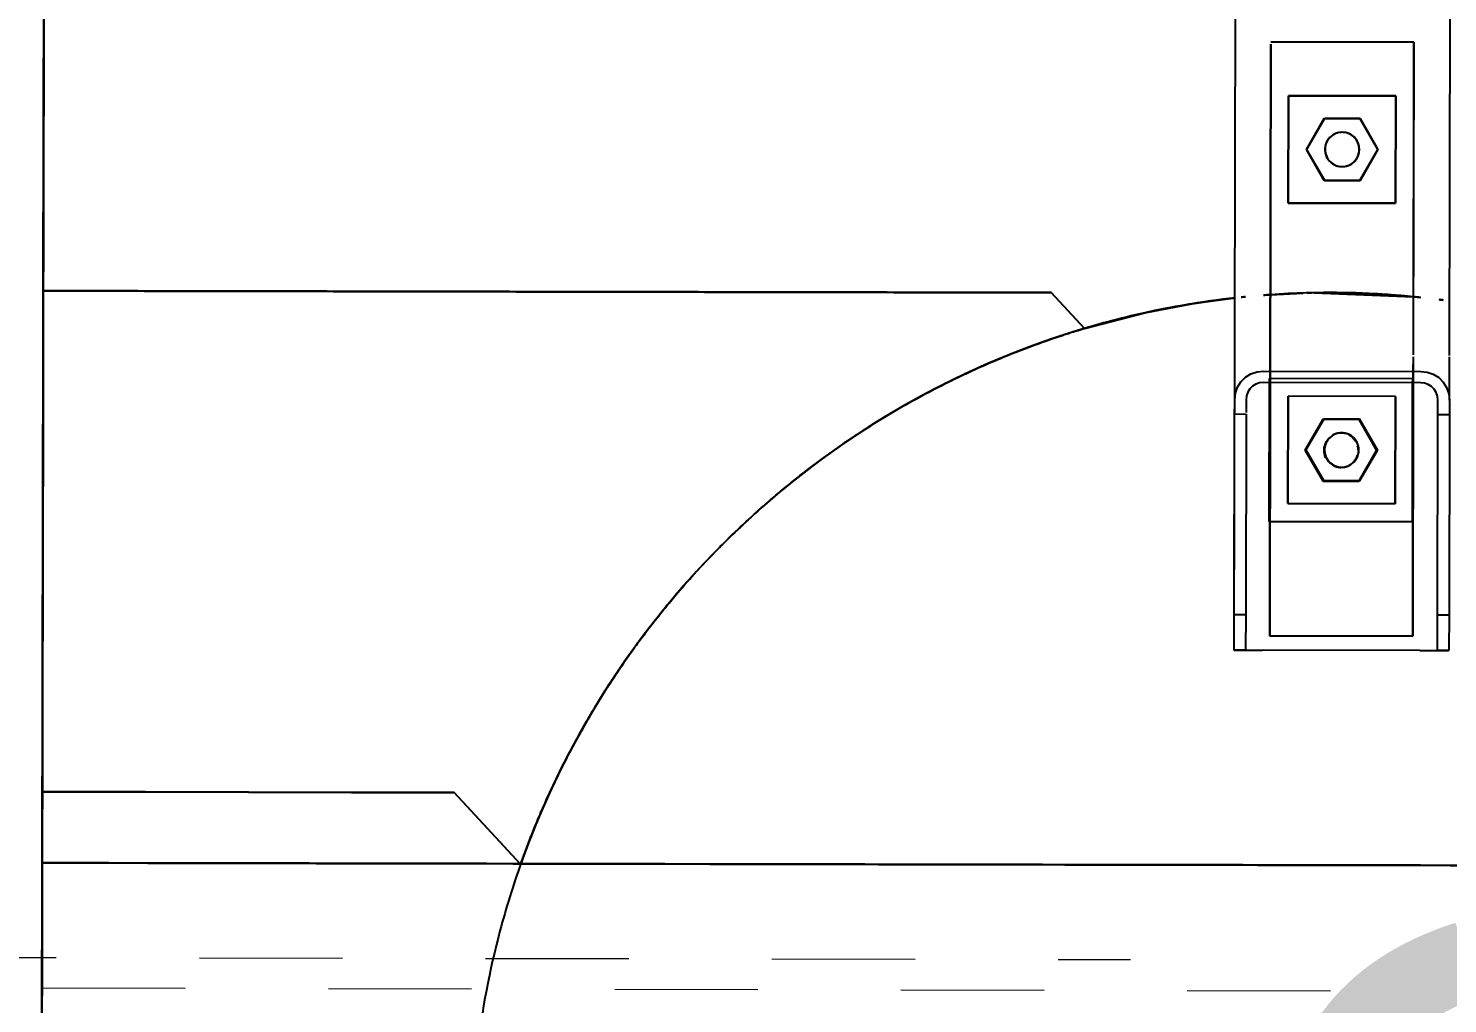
# Model space of a CAD drawing. Header units: metres. Extents: x -354 to -91, y 3 to 562.
# Drawn here: x -228.242 to -227.251, y 508.567 to 509.249 of the extents above; entities that cross this region are included whole.
import ezdxf

# ---------------------------------------------------------------- set-up
doc = ezdxf.new("R2010")
doc.units = ezdxf.units.M
doc.linetypes.add('JacobsGridLine', pattern=[0.0145, 0.01, -0.001, 0.0025, -0.001])
for name, color, linetype, lineweight in [('A-ANNO-NOTE', 7, 'Continuous', 9), ('A-GENM', 7, 'Continuous', 25), ('S-GRID', 7, 'Continuous', 9)]:
    doc.layers.add(name, color=color, linetype=linetype, lineweight=lineweight)
doc.styles.add('Arial Narrow_2', font='ARIALN.TTF', dxfattribs={"height": 0.0025})

# ---------------------------------------------------------------- blocks, each defined once
blk = doc.blocks.new('CappingBeam_RS39A_CB04 - CappingBeam_RS39A_CB04-57951987-DRG-2873034 - CONSTRUCTION SEQUENCE STAGE A8')
at = {"layer": 'A-GENM', "color": 253, "true_color": 0xa3a3a3}
for p, q in [((109.29651, -4.7613), (109.10582, -4.81162)), ((109.10582, -4.81162), (108.91512, -4.86194)), ((108.91512, -4.86194), (108.72443, -4.91225)), ((108.72443, -4.91225), (108.71368, -4.91509))]:
    blk.add_line(p, q, dxfattribs=at)
at = {"layer": 'A-GENM', "color": 9, "true_color": 0xbebebe}
blk.add_line((108.53373, -4.96257), (108.71368, -4.91509), dxfattribs=at)
at = {"layer": 'A-GENM', "color": 9, "true_color": 0xbebebe, "flags": 128}
blk.add_lwpolyline([(108.71368, -4.91509), (108.72443, -4.91225), (108.91512, -4.86194), (109.10582, -4.81162), (109.29651, -4.7613), (109.48721, -4.71099)], dxfattribs=at)
at = {"layer": 'A-GENM', "color": 253, "true_color": 0xa3a3a3, "flags": 128}
blk.add_lwpolyline([(108.71368, -4.91509), (108.53373, -4.96257), (108.34303, -5.01289), (108.15234, -5.06321), (107.96164, -5.11352), (107.77095, -5.16384)], dxfattribs=at)
blk = doc.blocks.new('Foundations-Piles - Px-1200-66435318-DRG-2873034 - CONSTRUCTION SEQUENCE STAGE A8')
at = {"layer": 'A-GENM', "color": 9, "true_color": 0xbebebe}
for start, end in [(90, 98.18182), (90, 98.18182), (85.27565, 90), (85.27565, 90), (82.22706, 85.26062), (57.27273, 85.26062), (81.81818, 82.22706), (74.08349, 81.62467), (73.63636, 74.04877), (65.93331, 73.41221), (65.45455, 65.93331), (57.77723, 65.20059), (57.27273, 57.77723), (49.09091, 57.27273), (49.61584, 56.98985), (48.78005, 49.61584), (24.54545, 49.09091), (41.44968, 48.78005), (40.90909, 41.44968), (40.57124, 40.90909), (33.27909, 40.57124), (32.36358, 33.27909), (27.34456, 32.36358), (24.54545, 27.34456), (24.14192, 24.54545), (21.20454, 24.54545), (21.20454, 24.14192), (20.54603, 20.82007), (20.54603, 20.82007), (18.87766, 19.3322), (18.87766, 19.3322), (9.30117, 18.87766), (16.36364, 18.86531), (9.30117, 16.15527), (8.82202, 9.30117), (8.82202, 9.30117), (7.3021, 7.57941), (7.3021, 7.57941)]:
    blk.add_arc((0, 0), 0.6, start, end, dxfattribs=at)
blk = doc.blocks.new('StitchPour_RS39A_05 - StitchPour_RS39A_05-60503718-DRG-2873034 - CONSTRUCTION SEQUENCE STAGE A8')
at = {"layer": 'A-GENM', "color": 253, "true_color": 0xa3a3a3, "flags": 128}
for points in [[(108.71368, -4.91509), (108.7862, -4.89596), (108.85872, -4.87682), (108.93124, -4.85769), (109.00375, -4.83855), (109.07627, -4.81942), (109.14879, -4.80028), (109.22131, -4.78115), (109.29383, -4.76201)], [(109.29383, -4.76201), (109.22131, -4.78115), (109.14879, -4.80028), (109.07627, -4.81942), (109.00375, -4.83855), (108.93124, -4.85769), (108.85872, -4.87682), (108.7862, -4.89596), (108.71368, -4.91509)]]:
    blk.add_lwpolyline(points, dxfattribs=at)
at = {"layer": 'A-GENM', "color": 253, "true_color": 0xa3a3a3}
blk.add_open_spline([(110.97262, -13.4762), (110.89585, -13.18525), (110.65003, -12.25361), (110.31968, -11.00161), (109.98157, -9.72025), (109.728, -8.75925), (109.47443, -7.79824), (109.22086, -6.83723), (108.96728, -5.87618), (108.79821, -5.23545), (108.71368, -4.91509)], degree=3, knots=[0.7216163, 0.7216163, 0.7216163, 0.7216163, 0.75, 0.8125, 0.84375, 0.875, 0.90625, 0.9375, 0.96875, 1, 1, 1, 1], dxfattribs=at)
blk.add_open_spline([(108.71368, -4.91509), (108.71661, -4.92617), (108.71953, -4.93725), (108.72245, -4.94832)], degree=3, dxfattribs=at)
at = {"layer": 'A-GENM', "color": 9, "true_color": 0xbebebe}
blk.add_open_spline([(108.72245, -4.94832), (108.77588, -5.15082), (108.88567, -5.5669), (108.99545, -5.98296), (109.0518, -6.19653)], degree=3, knots=[0.00108064, 0.00108064, 0.00108064, 0.00108064, 0.02083333, 0.04166667, 0.04166667, 0.04166667, 0.04166667], dxfattribs=at)
blk = doc.blocks.new('Barrier-Bracket-Assembly-Type02 - bracket-67298845-DRG-2873034 - CONSTRUCTION SEQUENCE STAGE A8')
at = {"layer": 'A-GENM', "color": 253, "true_color": 0xa3a3a3}
for p, q in [((-1100.55072, 509.56434), (-1100.55094, 509.56428)), ((-1100.54272, 509.56432), (-1100.54294, 509.56426)), ((-1100.47046, 509.5642), (-1100.5307, 509.56431)), ((-1100.47049, 509.5642), (-1100.5307, 509.56431)), ((-1100.5307, 509.56424), (-1100.43115, 509.56406)), ((-1100.5307, 509.56424), (-1100.43119, 509.56406)), ((-1100.4207, 509.56411), (-1100.46847, 509.5642)), ((-1100.4207, 509.56411), (-1100.46847, 509.56419)), ((-1100.4299, 509.56406), (-1100.42096, 509.56404)), ((-1100.4298, 509.56406), (-1100.42095, 509.56404)), ((-1100.40894, 509.56402), (-1100.40872, 509.56408)), ((-1100.40094, 509.56401), (-1100.40072, 509.56407)), ((-1100.40083, 509.4994), (-1100.40072, 509.5633)), ((-1100.55095, 509.56196), (-1100.55106, 509.49966)), ((-1100.55106, 509.49966), (-1100.55147, 509.26425)), ((-1100.40125, 509.26399), (-1100.40083, 509.4994)), ((-1100.55147, 509.26425), (-1100.55227, 508.81428)), ((-1100.40168, 509.02011), (-1100.40125, 509.26399)), ((-1100.40174, 508.98909), (-1100.40169, 509.01932)), ((-1100.54037, 509.00734), (-1100.53613, 509.00881)), ((-1100.53613, 509.00881), (-1100.53168, 509.00931)), ((-1100.53168, 509.00931), (-1100.42168, 509.00911)), ((-1100.55122, 508.99379), (-1100.54973, 508.99801)), ((-1100.54416, 509.00497), (-1100.54037, 509.00734)), ((-1100.42171, 509.00111), (-1100.5317, 509.00131)), ((-1100.55176, 508.98025), (-1100.55174, 508.98934)), ((-1100.55174, 508.98934), (-1100.55122, 508.99379)), ((-1100.54374, 508.98932), (-1100.54376, 508.98039)), ((-1100.40977, 508.97908), (-1100.40974, 508.98909)), ((-1100.40174, 508.98907), (-1100.40177, 508.97907)), ((-1100.55202, 508.83934), (-1100.55177, 508.97934)), ((-1100.55177, 508.97934), (-1100.54377, 508.97932)), ((-1100.54377, 508.97932), (-1100.54402, 508.83932)), ((-1100.41002, 508.83908), (-1100.40977, 508.97908)), ((-1100.40977, 508.97908), (-1100.40177, 508.97907)), ((-1100.40177, 508.97907), (-1100.40202, 508.83907)), ((-1100.55209, 508.81433), (-1100.55202, 508.83934)), ((-1100.55202, 508.83934), (-1100.54402, 508.83932)), ((-1100.54402, 508.83932), (-1100.54409, 508.81431)), ((-1100.41009, 508.81408), (-1100.41002, 508.83908)), ((-1100.41002, 508.83908), (-1100.40202, 508.83907)), ((-1100.40202, 508.83907), (-1100.40209, 508.81406)), ((-1100.55227, 508.81428), (-1100.55209, 508.81433)), ((-1100.54409, 508.81431), (-1100.55209, 508.81433)), ((-1100.54427, 508.81426), (-1100.54409, 508.81431)), ((-1100.4223, 508.81404), (-1100.53229, 508.81424)), ((-1100.42229, 508.81404), (-1100.53229, 508.81424)), ((-1100.41009, 508.81408), (-1100.41028, 508.81403)), ((-1100.40209, 508.81406), (-1100.41009, 508.81408)), ((-1100.40209, 508.81406), (-1100.40228, 508.81401))]:
    blk.add_line(p, q, dxfattribs=at)
at = {"layer": 'A-GENM', "color": 253, "true_color": 0xa3a3a3, "flags": 128}
for points in [[(-1100.42168, 509.00911), (-1100.41723, 509.0086), (-1100.41301, 509.00712), (-1100.40923, 509.00473), (-1100.40607, 509.00155), (-1100.4037, 508.99776), (-1100.40223, 508.99352), (-1100.40174, 508.98907)], [(-1100.54973, 508.99801), (-1100.54734, 509.0018), (-1100.54416, 509.00497)], [(-1100.5317, 509.00131), (-1100.53438, 509.00101), (-1100.53691, 509.00013), (-1100.53919, 508.9987), (-1100.5411, 508.9968), (-1100.54254, 508.99453), (-1100.54343, 508.99199), (-1100.54374, 508.98932)], [(-1100.41234, 508.99657), (-1100.41423, 508.99848), (-1100.4165, 508.99991), (-1100.41904, 509.0008), (-1100.42171, 509.00111)], [(-1100.40974, 508.98909), (-1100.41003, 508.99176), (-1100.41091, 508.9943), (-1100.41234, 508.99657)]]:
    blk.add_lwpolyline(points, dxfattribs=at)
at = {"layer": 'A-GENM', "color": 253, "true_color": 0xa3a3a3}
for centre, major_axis, start_param, end_param in [((-1100.53094, 509.56424), (-0.02, 0.00004), 0, 0.522529), ((-1100.53072, 509.5643), (-0.02, 0.00004), 6.020316, 6.282116), ((-1100.53072, 509.5643), (-0.02, 0.00004), 5.758517, 6.020316), ((-1100.53094, 509.56424), (-0.02, 0.00004), 0.542839, 0.784328), ((-1100.53072, 509.5643), (-0.02, 0.00004), 5.496717, 5.758517), ((-1100.53072, 509.5643), (-0.02, 0.00004), 5.234918, 5.496717), ((-1100.53094, 509.56424), (-0.012, 0.00002), 0, 1.046128), ((-1100.53072, 509.5643), (-0.012, 0.00002), 6.020316, 6.282116), ((-1100.53072, 509.5643), (-0.012, 0.00002), 5.758517, 6.020316), ((-1100.53072, 509.5643), (-0.012, 0.00002), 5.496717, 5.758517), ((-1100.53072, 509.5643), (-0.02, 0.00004), 4.973119, 5.234918), ((-1100.53094, 509.56424), (-0.02, 0.00004), 1.128888, 1.263725), ((-1100.53072, 509.5643), (-0.012, 0.00002), 5.234918, 5.496717), ((-1100.53072, 509.5643), (-0.02, 0.00004), 4.711319, 4.973119), ((-1100.53094, 509.56424), (-0.02, 0.00004), 1.41308, 1.569727), ((-1100.53094, 509.56424), (-0.012, 0.00002), 1.307927, 1.569727), ((-1100.53072, 509.5643), (-0.012, 0.00002), 4.711319, 4.973119), ((-1100.42072, 509.56411), (-0.02, 0.00004), 4.554863, 4.711319), ((-1100.42072, 509.56411), (-0.012, 0.00002), 4.45111, 4.710597), ((-1100.42094, 509.56405), (-0.02, 0.00004), 1.583279, 1.715902), ((-1100.42094, 509.56405), (-0.012, 0.00002), 1.591591, 1.813902), ((-1100.42072, 509.56411), (-0.02, 0.00004), 4.187721, 4.44952), ((-1100.42094, 509.56405), (-0.012, 0.00002), 2.093325, 2.616924), ((-1100.42094, 509.56405), (-0.02, 0.00004), 1.876726, 2.011664), ((-1100.42072, 509.56411), (-0.012, 0.00002), 3.925921, 4.18772), ((-1100.42072, 509.56411), (-0.012, 0.00002), 3.664122, 3.925921), ((-1100.42072, 509.56411), (-0.02, 0.00004), 4.02211, 4.187721), ((-1100.42094, 509.56405), (-0.012, 0.00002), 2.616924, 2.878724), ((-1100.42072, 509.56411), (-0.012, 0.00002), 3.402322, 3.664122), ((-1100.42094, 509.56405), (-0.012, 0.00002), 2.878724, 3.140523), ((-1100.42094, 509.56405), (-0.02, 0.00004), 2.194768, 2.355125), ((-1100.42072, 509.56411), (-0.012, 0.00002), 3.141593, 3.402322), ((-1100.42072, 509.56411), (-0.02, 0.00004), 3.664122, 3.925921), ((-1100.42094, 509.56405), (-0.02, 0.00004), 2.376106, 2.878724), ((-1100.42072, 509.56411), (-0.02, 0.00004), 3.402322, 3.664122), ((-1100.42094, 509.56405), (-0.02, 0.00004), 2.878724, 3.140523), ((-1100.42072, 509.56411), (-0.02, 0.00004), 3.141593, 3.402322), ((-1100.53227, 508.81424), (-0.02, 0.00004), 0, 0.26073), ((-1100.53227, 508.81424), (-0.02, 0.00004), 0.26073, 0.522529), ((-1100.53227, 508.81424), (-0.02, 0.00004), 0.522529, 0.784328), ((-1100.53227, 508.81424), (-0.02, 0.00004), 0.784328, 0.946443), ((-1100.53227, 508.81424), (-0.012, 0.00002), 0, 1.569727), ((-1100.53227, 508.81424), (-0.02, 0.00004), 1.128888, 1.263725), ((-1100.53227, 508.81424), (-0.02, 0.00004), 1.41308, 1.569727), ((-1100.42228, 508.81405), (-0.02, 0.00004), 1.57016, 1.727239), ((-1100.42228, 508.81405), (-0.012, 0.00002), 1.569727, 3.140523), ((-1100.42228, 508.81405), (-0.02, 0.00004), 1.876726, 2.011664), ((-1100.42228, 508.81405), (-0.02, 0.00004), 2.194768, 2.616924), ((-1100.42228, 508.81405), (-0.02, 0.00004), 2.616924, 2.878724), ((-1100.42228, 508.81405), (-0.02, 0.00004), 2.878724, 3.140523)]:
    blk.add_ellipse(centre, major_axis=major_axis, ratio=0.000287, start_param=start_param, end_param=end_param, dxfattribs=at)
blk = doc.blocks.new('Barrier-Bracket-Bolt-Installation - Bolt-50992541-DRG-2873034 - CONSTRUCTION SEQUENCE STAGE A8')
at = {"layer": 'A-GENM', "color": 9, "true_color": 0xbebebe}
for p, q in [((-1100.52741, 509.00161), (-1100.52758, 508.90411)), ((-1100.52757, 508.90411), (-1100.5274, 509.00161)), ((-1100.5274, 509.00411), (-1100.52741, 509.00161)), ((-1100.5274, 509.00161), (-1100.52739, 509.00411)), ((-1100.52739, 509.00411), (-1100.5274, 509.00411)), ((-1100.42739, 509.00393), (-1100.52696, 509.00411)), ((-1100.4274, 509.00393), (-1100.52696, 509.00411)), ((-1100.42758, 508.9046), (-1100.42741, 509.00112)), ((-1100.4274, 509.00112), (-1100.42757, 508.9046)), ((-1100.42741, 509.00112), (-1100.4274, 509.00393)), ((-1100.4274, 509.00393), (-1100.42739, 509.00393)), ((-1100.42739, 509.00393), (-1100.4274, 509.00112)), ((-1100.52758, 508.90411), (-1100.52757, 508.90411)), ((-1100.52714, 508.90411), (-1100.42757, 508.90393)), ((-1100.42758, 508.90393), (-1100.52714, 508.90411)), ((-1100.42757, 508.90393), (-1100.42758, 508.90393))]:
    blk.add_line(p, q, dxfattribs=at)
at = {"layer": 'A-GENM', "color": 253, "true_color": 0xa3a3a3}
for p, q in [((-1100.51446, 508.99171), (-1100.5146, 508.91671)), ((-1100.51459, 508.91671), (-1100.51445, 508.99171)), ((-1100.51445, 508.99171), (-1100.51446, 508.99171)), ((-1100.43945, 508.99158), (-1100.51445, 508.99171)), ((-1100.43946, 508.99158), (-1100.51445, 508.99171)), ((-1100.4396, 508.91658), (-1100.43946, 508.99158)), ((-1100.43945, 508.99158), (-1100.43959, 508.91658)), ((-1100.43946, 508.99158), (-1100.43945, 508.99158)), ((-1100.5146, 508.91671), (-1100.51459, 508.91671)), ((-1100.51459, 508.91671), (-1100.43959, 508.91658)), ((-1100.4396, 508.91658), (-1100.51459, 508.91671)), ((-1100.43959, 508.91658), (-1100.4396, 508.91658))]:
    blk.add_line(p, q, dxfattribs=at)
blk = doc.blocks.new('Barrier-Bracket-Plate - BarrierPlate-50992554-DRG-2873034 - CONSTRUCTION SEQUENCE STAGE A8')
at = {"layer": 'A-GENM', "color": 253, "true_color": 0xa3a3a3}
for p, q in [((-1100.52698, 509.00164), (-1100.52656, 509.23773)), ((-1100.52654, 509.23773), (-1100.52696, 509.00164)), ((-1100.52656, 509.23922), (-1100.52654, 509.23923)), ((-1100.42654, 509.23905), (-1100.52654, 509.23923)), ((-1100.52654, 509.23922), (-1100.42656, 509.23905)), ((-1100.42656, 509.23905), (-1100.42695, 509.02064)), ((-1100.42693, 509.02064), (-1100.42654, 509.23905)), ((-1100.42656, 509.23905), (-1100.42654, 509.23905)), ((-1100.42695, 509.01932), (-1100.42697, 509.00912)), ((-1100.42695, 509.00912), (-1100.42693, 509.01932)), ((-1100.42697, 509.00874), (-1100.42698, 509.00112)), ((-1100.42696, 509.00112), (-1100.42695, 509.00874)), ((-1100.5273, 508.82423), (-1100.52698, 509.00164)), ((-1100.52696, 509.00164), (-1100.52728, 508.82423)), ((-1100.42698, 509.00112), (-1100.4273, 508.82405)), ((-1100.42728, 508.82405), (-1100.42696, 509.00112)), ((-1100.5273, 508.82422), (-1100.52728, 508.82423)), ((-1100.52728, 508.82423), (-1100.42728, 508.82405)), ((-1100.4273, 508.82405), (-1100.52728, 508.82422)), ((-1100.42728, 508.82405), (-1100.4273, 508.82405))]:
    blk.add_line(p, q, dxfattribs=at)
blk = doc.blocks.new('Barrier-Bracket-Bolt-Levelling - Bolt-26930086-DRG-2873034 - CONSTRUCTION SEQUENCE STAGE A8')
at = {"layer": 'A-GENM', "color": 253, "true_color": 0xa3a3a3}
for p, q in [((-1100.51431, 509.12669), (-1100.51418, 509.20169)), ((-1100.51417, 509.20169), (-1100.5143, 509.12669)), ((-1100.51418, 509.20169), (-1100.51417, 509.20169)), ((-1100.51417, 509.20169), (-1100.43918, 509.20155)), ((-1100.43917, 509.20156), (-1100.51417, 509.20169)), ((-1100.43918, 509.20155), (-1100.43931, 509.12656)), ((-1100.4393, 509.12656), (-1100.43917, 509.20156)), ((-1100.43918, 509.20155), (-1100.43917, 509.20156)), ((-1100.51431, 509.12669), (-1100.5143, 509.12669)), ((-1100.43931, 509.12655), (-1100.5143, 509.12669)), ((-1100.5143, 509.12669), (-1100.4393, 509.12656)), ((-1100.4393, 509.12656), (-1100.43931, 509.12655))]:
    blk.add_line(p, q, dxfattribs=at)
blk = doc.blocks.new('ConnectionBolt - bolt-50992549-DRG-2873034 - CONSTRUCTION SEQUENCE STAGE A8')
at = {"layer": 'A-GENM', "color": 9, "true_color": 0xbebebe}
for p, q in [((-1100.50245, 508.95406), (-1100.48994, 508.97564)), ((-1100.48993, 508.97564), (-1100.50243, 508.95406)), ((-1100.48993, 508.97564), (-1100.48994, 508.97564)), ((-1100.46498, 508.9756), (-1100.48926, 508.97564)), ((-1100.48925, 508.97564), (-1100.465, 508.97559)), ((-1100.465, 508.97559), (-1100.46498, 508.9756)), ((-1100.45281, 508.95442), (-1100.4646, 508.97492)), ((-1100.4646, 508.9749), (-1100.45283, 508.95443)), ((-1100.49002, 508.93244), (-1100.50245, 508.95406)), ((-1100.50243, 508.95406), (-1100.50245, 508.95406)), ((-1100.50243, 508.95406), (-1100.49, 508.93244)), ((-1100.46464, 508.93312), (-1100.45261, 508.95388)), ((-1100.45263, 508.95387), (-1100.46464, 508.93314)), ((-1100.45255, 508.95398), (-1100.45257, 508.95397)), ((-1100.4744, 508.94243), (-1100.47441, 508.94242)), ((-1100.49, 508.93244), (-1100.49002, 508.93244)), ((-1100.46508, 508.93239), (-1100.49, 508.93244)), ((-1100.49, 508.93244), (-1100.46506, 508.9324)), ((-1100.46506, 508.9324), (-1100.46508, 508.93239))]:
    blk.add_line(p, q, dxfattribs=at)
at = {"layer": 'A-GENM', "color": 253, "true_color": 0xa3a3a3}
for p, q in [((-1100.48005, 508.96576), (-1100.48059, 508.96562)), ((-1100.4744, 508.94243), (-1100.47387, 508.94257))]:
    blk.add_line(p, q, dxfattribs=at)
at = {"layer": 'A-GENM', "color": 9, "true_color": 0xbebebe}
for start_param, end_param in [(0.792572, 1.044807), (6.282574, 6.502561), (6.020778, 6.261035), (5.758981, 6.02078), (5.235388, 5.497188), (5.163704, 5.235387), (4.973593, 5.163709), (1.046593, 1.297165), (1.308385, 1.548569), (1.570189, 1.795146), (3.937614, 4.15282), (4.449978, 4.711777), (2.386174, 2.617386), (2.645243, 2.879179), (2.927338, 3.140985), (3.162994, 3.402773), (3.66459, 3.740074), (3.740061, 3.926377)]:
    blk.add_ellipse((-1100.47749, 508.95402), major_axis=(-0.00309, 0.01159), ratio=0.999999, start_param=start_param, end_param=end_param, dxfattribs=at)
at = {"layer": 'A-GENM', "color": 253, "true_color": 0xa3a3a3}
for start_param, end_param in [(6.020762, 9.162354), (2.879186, 6.020778)]:
    blk.add_ellipse((-1100.47696, 508.95416), major_axis=(-0.00309, 0.01159), ratio=0.999999, start_param=start_param, end_param=end_param, dxfattribs=at)
blk = doc.blocks.new('ConnectionNut - nut-50992553-DRG-2873034 - CONSTRUCTION SEQUENCE STAGE A8')
at = {"layer": 'A-GENM', "color": 253, "true_color": 0xa3a3a3}
for p, q in [((-1100.50203, 508.95418), (-1100.48952, 508.97575)), ((-1100.4895, 508.97576), (-1100.50201, 508.95418)), ((-1100.4895, 508.97576), (-1100.48952, 508.97575)), ((-1100.46456, 508.97571), (-1100.48943, 508.97576)), ((-1100.48943, 508.97575), (-1100.46458, 508.97571)), ((-1100.46458, 508.97571), (-1100.46456, 508.97571)), ((-1100.46451, 508.97558), (-1100.45219, 508.95417)), ((-1100.45216, 508.95415), (-1100.4645, 508.97562)), ((-1100.48018, 508.96572), (-1100.48017, 508.96573)), ((-1100.48015, 508.96573), (-1100.48016, 508.96573)), ((-1100.50201, 508.95418), (-1100.50203, 508.95417)), ((-1100.4896, 508.93256), (-1100.50203, 508.95417)), ((-1100.50201, 508.95418), (-1100.48957, 508.93256)), ((-1100.45216, 508.95407), (-1100.46458, 508.93264)), ((-1100.46457, 508.93261), (-1100.45213, 508.95408)), ((-1100.45212, 508.95409), (-1100.45215, 508.95408)), ((-1100.474, 508.94253), (-1100.474, 508.94253)), ((-1100.47398, 508.94254), (-1100.47397, 508.94254)), ((-1100.48957, 508.93256), (-1100.4896, 508.93255)), ((-1100.48951, 508.93256), (-1100.46463, 508.93251)), ((-1100.46466, 508.93251), (-1100.48951, 508.93255)), ((-1100.46463, 508.93251), (-1100.46466, 508.93251))]:
    blk.add_line(p, q, dxfattribs=at)
for centre, start_param, end_param in [((-1100.47709, 508.95413), 0.786234, 1.046046), ((-1100.47706, 508.95413), 0.785859, 1.046346), ((-1100.47706, 508.95413), 0.523003, 0.782888), ((-1100.47709, 508.95413), 0.522992, 0.773749), ((-1100.47709, 508.95413), 0.261197, 0.513404), ((-1100.47706, 508.95413), 0.261212, 0.515851), ((-1100.47706, 508.95413), 0.00002, 0.255059), ((-1100.47709, 508.95413), 6.283183, 6.536133), ((-1100.47706, 508.95413), 6.020799, 6.276863), ((-1100.47709, 508.95413), 6.020769, 6.274884), ((-1100.47709, 508.95413), 5.758973, 6.013085), ((-1100.47706, 508.95413), 5.758987, 6.015048), ((-1100.47709, 508.95413), 5.497183, 5.75689), ((-1100.47706, 508.95413), 5.497202, 5.75284), ((-1100.47706, 508.95413), 5.2354, 5.4972), ((-1100.47709, 508.95413), 5.235374, 5.494735), ((-1100.47709, 508.95413), 5.219417, 5.235377), ((-1100.47706, 508.95413), 5.22261, 5.235388), ((-1100.47706, 508.95413), 4.973593, 5.222614), ((-1100.47706, 508.95413), 4.7118, 4.938144), ((-1100.47709, 508.95413), 4.712337, 4.930465), ((-1100.47709, 508.95413), 1.046583, 1.306318), ((-1100.47709, 508.95413), 1.308405, 1.566232), ((-1100.47706, 508.95413), 1.308384, 1.567218), ((-1100.47706, 508.95413), 1.046576, 1.306835), ((-1100.47709, 508.95413), 1.570196, 1.825225), ((-1100.47706, 508.95413), 1.570174, 1.826919), ((-1100.47706, 508.95413), 3.926381, 4.138065), ((-1100.47709, 508.95413), 4.18871, 4.44999), ((-1100.47709, 508.95413), 4.450509, 4.711789), ((-1100.47706, 508.95413), 4.188185, 4.449985), ((-1100.47706, 508.95413), 4.449988, 4.711787), ((-1100.47709, 508.95413), 1.842271, 2.093143), ((-1100.47706, 508.95413), 1.839663, 2.093789), ((-1100.47709, 508.95413), 2.100941, 2.355591), ((-1100.47706, 508.95413), 2.099114, 2.355576), ((-1100.47709, 508.95413), 2.361219, 2.617397), ((-1100.47706, 508.95413), 2.361743, 2.617381), ((-1100.47709, 508.95413), 2.625074, 2.879186), ((-1100.47706, 508.95413), 2.626397, 2.879173), ((-1100.47706, 508.95413), 2.884912, 3.140975), ((-1100.47709, 508.95413), 2.886885, 3.141), ((-1100.47709, 508.95413), 3.149214, 3.402793), ((-1100.47706, 508.95413), 3.147103, 3.402771), ((-1100.47709, 508.95413), 3.41238, 3.664588), ((-1100.47706, 508.95413), 3.409941, 3.66458), ((-1100.47709, 508.95413), 3.664588, 3.926387), ((-1100.47706, 508.95413), 3.66459, 3.926389)]:
    blk.add_ellipse(centre, major_axis=(-0.00309, 0.01159), ratio=0.999999, start_param=start_param, end_param=end_param, dxfattribs=at)
blk = doc.blocks.new('ConnectionNut - nut-V9-DRG-2873034 - CONSTRUCTION SEQUENCE STAGE A8')
at = {"layer": 'A-GENM', "color": 253, "true_color": 0xa3a3a3}
for p, q in [((-1100.50196, 508.9542), (-1100.48945, 508.97577)), ((-1100.48943, 508.97578), (-1100.50194, 508.9542)), ((-1100.48943, 508.97578), (-1100.48945, 508.97577)), ((-1100.46449, 508.97573), (-1100.48943, 508.97578)), ((-1100.48943, 508.97577), (-1100.46451, 508.97572)), ((-1100.46451, 508.97572), (-1100.46449, 508.97573)), ((-1100.46451, 508.97572), (-1100.45208, 508.95411)), ((-1100.45206, 508.95411), (-1100.46449, 508.97573)), ((-1100.48011, 508.96574), (-1100.4801, 508.96574)), ((-1100.50194, 508.9542), (-1100.50196, 508.95419)), ((-1100.48953, 508.93258), (-1100.50196, 508.95419)), ((-1100.50194, 508.9542), (-1100.48951, 508.93258)), ((-1100.45208, 508.9541), (-1100.46458, 508.93253)), ((-1100.46456, 508.93253), (-1100.45206, 508.95411)), ((-1100.45206, 508.95411), (-1100.45208, 508.9541)), ((-1100.47393, 508.94255), (-1100.47393, 508.94255)), ((-1100.48951, 508.93258), (-1100.48953, 508.93257)), ((-1100.48951, 508.93258), (-1100.46456, 508.93253)), ((-1100.46459, 508.93252), (-1100.48951, 508.93257)), ((-1100.46456, 508.93253), (-1100.46459, 508.93252))]:
    blk.add_line(p, q, dxfattribs=at)
for centre, start_param, end_param in [((-1100.477, 508.95415), 6.020788, 8.900581), ((-1100.47702, 508.95415), 0.784805, 1.046046), ((-1100.47702, 508.95415), 0.523003, 0.784152), ((-1100.47702, 508.95415), 0.261192, 0.52056), ((-1100.47702, 508.95415), 0.000003, 0.259105), ((-1100.47702, 508.95415), 6.020767, 6.280618), ((-1100.47702, 508.95415), 5.758975, 6.018825), ((-1100.477, 508.95415), 5.758979, 6.020778), ((-1100.477, 508.95415), 3.672111, 5.758977), ((-1100.47702, 508.95415), 5.49718, 5.756887), ((-1100.47702, 508.95415), 5.235364, 5.494725), ((-1100.47702, 508.95415), 5.228791, 5.235384), ((-1100.47702, 508.95415), 4.974224, 5.228782), ((-1100.47702, 508.95415), 4.712324, 4.973566), ((-1100.47702, 508.95415), 1.046599, 1.307878), ((-1100.47702, 508.95415), 1.3084, 1.56968), ((-1100.47702, 508.95415), 1.570194, 1.831436), ((-1100.47702, 508.95415), 1.831987, 2.093138), ((-1100.47702, 508.95415), 3.926928, 4.188169), ((-1100.47702, 508.95415), 4.188687, 4.449966), ((-1100.47702, 508.95415), 4.450493, 4.711773), ((-1100.47702, 508.95415), 2.096245, 2.355606), ((-1100.47702, 508.95415), 2.35769, 2.617397), ((-1100.477, 508.95415), 2.620686, 2.879201), ((-1100.47702, 508.95415), 2.622616, 2.879182), ((-1100.477, 508.95415), 2.879184, 3.664582), ((-1100.47702, 508.95415), 2.881126, 3.140977), ((-1100.47702, 508.95415), 3.143045, 3.402777), ((-1100.47702, 508.95415), 3.405213, 3.66458), ((-1100.47702, 508.95415), 3.664562, 3.675257), ((-1100.477, 508.95415), 3.664566, 3.672094), ((-1100.47702, 508.95415), 3.675267, 3.926372)]:
    blk.add_ellipse(centre, major_axis=(-0.00309, 0.01159), ratio=0.999999, start_param=start_param, end_param=end_param, dxfattribs=at)
blk = doc.blocks.new('ConnectionBolt - bolt-50992556-DRG-2873034 - CONSTRUCTION SEQUENCE STAGE A8')
at = {"layer": 'A-GENM', "color": 253, "true_color": 0xa3a3a3}
for p, q in [((-1100.50156, 509.1642), (-1100.48905, 509.18578)), ((-1100.48903, 509.18578), (-1100.50154, 509.1642)), ((-1100.48905, 509.18578), (-1100.48903, 509.18578)), ((-1100.46409, 509.18574), (-1100.48903, 509.18578)), ((-1100.48903, 509.18578), (-1100.46411, 509.18573)), ((-1100.46411, 509.18573), (-1100.46409, 509.18574)), ((-1100.46411, 509.18573), (-1100.45168, 509.16411)), ((-1100.45166, 509.16411), (-1100.46409, 509.18574)), ((-1100.47971, 509.17575), (-1100.47983, 509.17572)), ((-1100.47983, 509.17572), (-1100.47982, 509.17572)), ((-1100.48913, 509.14258), (-1100.50156, 509.1642)), ((-1100.50156, 509.1642), (-1100.50154, 509.1642)), ((-1100.50154, 509.1642), (-1100.48911, 509.14258)), ((-1100.45168, 509.16411), (-1100.46418, 509.14254)), ((-1100.46417, 509.14254), (-1100.45166, 509.16411)), ((-1100.45168, 509.16411), (-1100.45166, 509.16411)), ((-1100.47364, 509.15253), (-1100.47365, 509.15253)), ((-1100.47364, 509.15253), (-1100.47352, 509.15256)), ((-1100.48913, 509.14258), (-1100.48911, 509.14258)), ((-1100.48911, 509.14258), (-1100.46417, 509.14254)), ((-1100.46418, 509.14253), (-1100.48911, 509.14258)), ((-1100.46417, 509.14254), (-1100.46418, 509.14253))]:
    blk.add_line(p, q, dxfattribs=at)
for centre, start_param, end_param in [((-1100.47662, 509.16415), 6.020772, 8.638766), ((-1100.47673, 509.16412), 1.046567, 1.307404), ((-1100.47673, 509.16412), 0.784753, 1.045519), ((-1100.47673, 509.16412), 0.52296, 0.783555), ((-1100.47673, 509.16412), 0.261155, 0.518451), ((-1100.47673, 509.16412), 6.283163, 6.540485), ((-1100.47673, 509.16412), 6.020772, 6.27265), ((-1100.47662, 509.16415), 2.879209, 6.020801), ((-1100.47673, 509.16412), 5.758965, 6.010839), ((-1100.47673, 509.16412), 4.974789, 5.755111), ((-1100.47673, 509.16412), 4.712833, 4.973601), ((-1100.47673, 509.16412), 4.450971, 4.675471), ((-1100.47673, 509.16412), 1.308374, 1.569211), ((-1100.47673, 509.16412), 1.570184, 1.830951), ((-1100.47673, 509.16412), 1.831969, 2.092568), ((-1100.47673, 509.16412), 3.665811, 3.926406), ((-1100.47673, 509.16412), 3.927438, 4.188204), ((-1100.47673, 509.16412), 4.189178, 4.450015), ((-1100.47673, 509.16412), 2.098299, 2.355583), ((-1100.47673, 509.16412), 2.363956, 2.617389), ((-1100.47662, 509.16415), 2.356703, 2.879194), ((-1100.47673, 509.16412), 2.621005, 2.879195), ((-1100.47673, 509.16412), 2.889122, 3.141001), ((-1100.47673, 509.16412), 3.144856, 3.664607)]:
    blk.add_ellipse(centre, major_axis=(-0.00309, 0.01159), ratio=0.999999, start_param=start_param, end_param=end_param, dxfattribs=at)
blk = doc.blocks.new('ConnectionNut - nut-V10-DRG-2873034 - CONSTRUCTION SEQUENCE STAGE A8')
at = {"layer": 'A-GENM', "color": 253, "true_color": 0xa3a3a3}
for p, q in [((-1100.50165, 509.16418), (-1100.48915, 509.18575)), ((-1100.48912, 509.18576), (-1100.50163, 509.16418)), ((-1100.48915, 509.18575), (-1100.48912, 509.18576)), ((-1100.46418, 509.18571), (-1100.48903, 509.18576)), ((-1100.48903, 509.18575), (-1100.46421, 509.18571)), ((-1100.46421, 509.18571), (-1100.46418, 509.18571)), ((-1100.46416, 509.18562), (-1100.45178, 509.16409)), ((-1100.45175, 509.16409), (-1100.46414, 509.18564)), ((-1100.47981, 509.17572), (-1100.4798, 509.17572)), ((-1100.47978, 509.17573), (-1100.47978, 509.17573)), ((-1100.50166, 509.16417), (-1100.50163, 509.16418)), ((-1100.48923, 509.14256), (-1100.50166, 509.16417)), ((-1100.50163, 509.16418), (-1100.4892, 509.14256)), ((-1100.4518, 509.16403), (-1100.46426, 509.14254)), ((-1100.46424, 509.14254), (-1100.45177, 509.16405)), ((-1100.45177, 509.16408), (-1100.45175, 509.16409)), ((-1100.47362, 509.15253), (-1100.47363, 509.15253)), ((-1100.47361, 509.15254), (-1100.4736, 509.15254)), ((-1100.48922, 509.14255), (-1100.4892, 509.14256)), ((-1100.48911, 509.14256), (-1100.46426, 509.14251)), ((-1100.46428, 509.14251), (-1100.48911, 509.14255)), ((-1100.46426, 509.14251), (-1100.46428, 509.14251))]:
    blk.add_line(p, q, dxfattribs=at)
for centre, start_param, end_param in [((-1100.47671, 509.16413), 1.046597, 1.307877), ((-1100.47669, 509.16413), 1.046601, 1.3084), ((-1100.47671, 509.16413), 0.784788, 1.04603), ((-1100.47669, 509.16413), 0.784786, 1.046585), ((-1100.47671, 509.16413), 0.522982, 0.784131), ((-1100.47669, 509.16413), 0.522992, 0.784792), ((-1100.47669, 509.16413), 0.261192, 0.522992), ((-1100.47671, 509.16413), 0.261195, 0.520563), ((-1100.47669, 509.16413), 6.28318, 6.544372), ((-1100.47671, 509.16413), 0.000006, 0.259109), ((-1100.47669, 509.16413), 6.020767, 6.276253), ((-1100.47671, 509.16413), 6.020782, 6.27432), ((-1100.47669, 509.16413), 5.758979, 6.014462), ((-1100.47671, 509.16413), 5.758976, 6.01251), ((-1100.47669, 509.16413), 5.497174, 5.758973), ((-1100.47671, 509.16413), 4.974235, 5.756892), ((-1100.47669, 509.16413), 5.235381, 5.497181), ((-1100.47669, 509.16413), 4.973585, 5.235385), ((-1100.47671, 509.16413), 4.712347, 4.973589), ((-1100.47669, 509.16413), 4.711781, 4.973581), ((-1100.47669, 509.16413), 4.449971, 4.71177), ((-1100.47671, 509.16413), 4.450509, 4.68153), ((-1100.47671, 509.16413), 1.308385, 1.569665), ((-1100.47669, 509.16413), 1.308387, 1.570187), ((-1100.47671, 509.16413), 1.570186, 1.831428), ((-1100.47669, 509.16413), 1.5702, 1.831999), ((-1100.47671, 509.16413), 1.832007, 2.093158), ((-1100.47669, 509.16413), 1.831973, 2.093773), ((-1100.47671, 509.16413), 3.665235, 3.926384), ((-1100.47669, 509.16413), 3.664585, 3.926384), ((-1100.47671, 509.16413), 3.926952, 4.188193), ((-1100.47669, 509.16413), 3.926379, 4.188179), ((-1100.47671, 509.16413), 4.188687, 4.449967), ((-1100.47669, 509.16413), 4.188185, 4.449985), ((-1100.47669, 509.16413), 2.093789, 2.355588), ((-1100.47671, 509.16413), 2.096226, 2.355587), ((-1100.47671, 509.16413), 2.362736, 2.617383), ((-1100.47669, 509.16413), 2.361312, 2.617384), ((-1100.47669, 509.16413), 2.6174, 2.879199), ((-1100.47671, 509.16413), 2.619317, 2.879167), ((-1100.47669, 509.16413), 2.885515, 3.141001), ((-1100.47671, 509.16413), 2.887446, 3.140984), ((-1100.47671, 509.16413), 3.143051, 3.664582), ((-1100.47669, 509.16413), 3.141598, 3.40279), ((-1100.47669, 509.16413), 3.402773, 3.664573)]:
    blk.add_ellipse(centre, major_axis=(-0.00309, 0.01159), ratio=0.999999, start_param=start_param, end_param=end_param, dxfattribs=at)
blk = doc.blocks.new('T2DPAA-T2D-C3S-RS-M3D-100334_rvt-1-DRG-2873034 - CONSTRUCTION SEQUENCE STAGE A8')
at = {"layer": 'A-GENM', "color": 9, "true_color": 0xbebebe}
for p, q in [((-1101.38411, 509.06538), (-1101.38339, 509.46573)), ((-1101.38382, 509.22796), (-1101.38411, 509.06538)), ((-1101.38423, 508.99538), (-1101.38411, 509.06538)), ((-1101.38411, 509.06538), (-1101.38423, 508.99538)), ((-1101.38411, 509.06538), (-1100.68002, 509.06412)), ((-1100.68002, 509.06412), (-1100.66838, 509.0516)), ((-1100.66838, 509.0516), (-1100.68002, 509.06412)), ((-1100.68002, 509.06412), (-1100.65674, 509.03908)), ((-1100.54722, 509.06091), (-1100.54436, 509.0612)), ((-1100.5317, 509.06232), (-1100.52695, 509.06267)), ((-1100.52682, 509.06268), (-1100.50413, 509.06383)), ((-1100.49621, 509.06403), (-1100.42679, 509.06129)), ((-1100.42679, 509.06129), (-1100.4218, 509.06078)), ((-1100.40892, 509.05927), (-1100.40605, 509.05889)), ((-1100.66838, 509.0516), (-1100.65674, 509.03908)), ((-1100.65674, 509.03908), (-1100.66838, 509.0516)), ((-1100.65674, 509.03908), (-1100.61454, 509.05002)), ((-1100.61454, 509.05002), (-1100.58172, 509.05632)), ((-1101.38436, 508.92538), (-1101.38423, 508.99538)), ((-1101.38423, 508.99538), (-1101.38436, 508.92538)), ((-1101.38448, 508.85538), (-1101.38436, 508.92538)), ((-1101.38436, 508.92538), (-1101.38448, 508.85538)), ((-1101.3846, 508.78538), (-1101.38448, 508.85538)), ((-1101.38448, 508.85538), (-1101.3846, 508.78538)), ((-1101.38473, 508.71538), (-1101.3846, 508.78538)), ((-1101.3846, 508.78538), (-1101.38473, 508.71538)), ((-1101.31279, 508.71525), (-1101.38473, 508.71538)), ((-1101.38473, 508.71538), (-1101.31279, 508.71525)), ((-1101.24085, 508.71512), (-1101.31279, 508.71525)), ((-1101.31279, 508.71525), (-1101.24085, 508.71512)), ((-1101.1689, 508.71499), (-1101.24085, 508.71512)), ((-1101.24085, 508.71512), (-1101.1689, 508.71499)), ((-1101.09696, 508.71487), (-1101.1689, 508.71499)), ((-1101.1689, 508.71499), (-1101.09696, 508.71487)), ((-1101.07381, 508.68978), (-1101.09696, 508.71487)), ((-1101.09696, 508.71487), (-1101.07381, 508.68978)), ((-1101.05106, 508.66514), (-1101.07381, 508.68978)), ((-1101.07381, 508.68978), (-1101.05106, 508.66514))]:
    blk.add_line(p, q, dxfattribs=at)
at = {"layer": 'A-GENM', "color": 9, "true_color": 0xbebebe, "flags": 128}
for points in [[(-1101.38339, 509.46573), (-1101.38353, 509.39055), (-1101.38382, 509.22796)], [(-1100.68002, 509.06412), (-1100.66838, 509.0516), (-1100.65674, 509.03908)], [(-1100.58172, 509.05632), (-1100.57732, 509.05702), (-1100.55122, 509.06048)]]:
    blk.add_lwpolyline(points, dxfattribs=at)
at = {"layer": 'A-GENM', "color": 9, "true_color": 0xbebebe}
for points in [[(-1101.38411, 509.06538), (-1101.36064, 509.06533), (-1101.33717, 509.06529), (-1101.3137, 509.06525)], [(-1101.3137, 509.06525), (-1101.33717, 509.06529), (-1101.36064, 509.06533), (-1101.38411, 509.06538)], [(-1101.38411, 509.06538), (-1101.36064, 509.06533), (-1101.33717, 509.06529), (-1101.3137, 509.06525)], [(-1101.3137, 509.06525), (-1101.29023, 509.06521), (-1101.26676, 509.06517), (-1101.24329, 509.06513)], [(-1101.24329, 509.06513), (-1101.26676, 509.06517), (-1101.29023, 509.06521), (-1101.3137, 509.06525)], [(-1101.3137, 509.06525), (-1101.29023, 509.06521), (-1101.26676, 509.06517), (-1101.24329, 509.06513)], [(-1101.24329, 509.06513), (-1101.21982, 509.06508), (-1101.19635, 509.06504), (-1101.17288, 509.065)], [(-1101.17288, 509.065), (-1101.19635, 509.06504), (-1101.21982, 509.06508), (-1101.24329, 509.06513)], [(-1101.24329, 509.06513), (-1101.21982, 509.06508), (-1101.19635, 509.06504), (-1101.17288, 509.065)], [(-1101.17288, 509.065), (-1101.14941, 509.06496), (-1101.12594, 509.06492), (-1101.10247, 509.06488)], [(-1101.10247, 509.06488), (-1101.12594, 509.06492), (-1101.14941, 509.06496), (-1101.17288, 509.065)], [(-1101.17288, 509.065), (-1101.14941, 509.06496), (-1101.12594, 509.06492), (-1101.10247, 509.06488)], [(-1101.10247, 509.06488), (-1101.079, 509.06483), (-1101.05554, 509.06479), (-1101.03207, 509.06475)], [(-1101.03207, 509.06475), (-1101.05554, 509.06479), (-1101.079, 509.06483), (-1101.10247, 509.06488)], [(-1101.10247, 509.06488), (-1101.079, 509.06483), (-1101.05554, 509.06479), (-1101.03207, 509.06475)], [(-1101.03207, 509.06475), (-1101.0086, 509.06471), (-1100.98513, 509.06467), (-1100.96166, 509.06463)], [(-1100.96166, 509.06463), (-1100.98513, 509.06467), (-1101.0086, 509.06471), (-1101.03207, 509.06475)], [(-1101.03207, 509.06475), (-1101.0086, 509.06471), (-1100.98513, 509.06467), (-1100.96166, 509.06463)], [(-1100.96166, 509.06463), (-1100.93819, 509.06458), (-1100.91472, 509.06454), (-1100.89125, 509.0645)], [(-1100.89125, 509.0645), (-1100.91472, 509.06454), (-1100.93819, 509.06458), (-1100.96166, 509.06463)], [(-1100.96166, 509.06463), (-1100.93819, 509.06458), (-1100.91472, 509.06454), (-1100.89125, 509.0645)], [(-1100.89125, 509.0645), (-1100.86778, 509.06446), (-1100.84431, 509.06442), (-1100.82084, 509.06437)], [(-1100.82084, 509.06437), (-1100.84431, 509.06442), (-1100.86778, 509.06446), (-1100.89125, 509.0645)], [(-1100.89125, 509.0645), (-1100.86778, 509.06446), (-1100.84431, 509.06442), (-1100.82084, 509.06437)], [(-1100.82084, 509.06437), (-1100.79737, 509.06433), (-1100.7739, 509.06429), (-1100.75043, 509.06425)], [(-1100.75043, 509.06425), (-1100.7739, 509.06429), (-1100.79737, 509.06433), (-1100.82084, 509.06437)], [(-1100.82084, 509.06437), (-1100.79737, 509.06433), (-1100.7739, 509.06429), (-1100.75043, 509.06425)], [(-1100.75043, 509.06425), (-1100.72696, 509.06421), (-1100.70349, 509.06417), (-1100.68002, 509.06412)], [(-1100.68002, 509.06412), (-1100.70349, 509.06417), (-1100.72696, 509.06421), (-1100.75043, 509.06425)], [(-1100.75043, 509.06425), (-1100.72696, 509.06421), (-1100.70349, 509.06417), (-1100.68002, 509.06412)], [(-1100.58161, 509.05632), (-1100.57949, 509.05667), (-1100.57737, 509.057), (-1100.57526, 509.05732)], [(-1100.57526, 509.05732), (-1100.56724, 509.05854), (-1100.55919, 509.0596), (-1100.55113, 509.06049)], [(-1100.54712, 509.06092), (-1100.54617, 509.06102), (-1100.54522, 509.06111), (-1100.54427, 509.06121)], [(-1100.5316, 509.06233), (-1100.53023, 509.06244), (-1100.52887, 509.06254), (-1100.52751, 509.06263)], [(-1100.52685, 509.06268), (-1100.52014, 509.06315), (-1100.51342, 509.0635), (-1100.50669, 509.06375)], [(-1100.50669, 509.06375), (-1100.50577, 509.06378), (-1100.50485, 509.06381), (-1100.50394, 509.06384)], [(-1100.50119, 509.06392), (-1100.50019, 509.06395), (-1100.49918, 509.06397), (-1100.49817, 509.06399)], [(-1100.4959, 509.06404), (-1100.4947, 509.06406), (-1100.4935, 509.06408), (-1100.4923, 509.06409)], [(-1100.4923, 509.06409), (-1100.48942, 509.06413), (-1100.48655, 509.06414), (-1100.48367, 509.06413)], [(-1100.48367, 509.06413), (-1100.46905, 509.0641), (-1100.45442, 509.06352), (-1100.43984, 509.06241)], [(-1100.43984, 509.06241), (-1100.4355, 509.06208), (-1100.43116, 509.06171), (-1100.42682, 509.06128)], [(-1100.42682, 509.06128), (-1100.42515, 509.06112), (-1100.42348, 509.06095), (-1100.42181, 509.06077)], [(-1100.40893, 509.05926), (-1100.40798, 509.05914), (-1100.40703, 509.05901), (-1100.40609, 509.05889)], [(-1100.65674, 509.03908), (-1100.6354, 509.04545), (-1100.61372, 509.05062), (-1100.59181, 509.05457)], [(-1100.59181, 509.05457), (-1100.58853, 509.05516), (-1100.58524, 509.05573), (-1100.58196, 509.05627)], [(-1100.65674, 509.03908), (-1100.65964, 509.03822), (-1100.66253, 509.03733), (-1100.66542, 509.03642)], [(-1100.66542, 509.03642), (-1100.66253, 509.03733), (-1100.65964, 509.03822), (-1100.65674, 509.03908)], [(-1100.67451, 509.03348), (-1100.68234, 509.03087), (-1100.69011, 509.02811), (-1100.69782, 509.02518)], [(-1100.69782, 509.02518), (-1100.69011, 509.02811), (-1100.68234, 509.03087), (-1100.67451, 509.03348)], [(-1100.67145, 509.03449), (-1100.67247, 509.03415), (-1100.67349, 509.03382), (-1100.67451, 509.03348)], [(-1100.67451, 509.03348), (-1100.67349, 509.03382), (-1100.67247, 509.03415), (-1100.67145, 509.03449)], [(-1100.66707, 509.0359), (-1100.66824, 509.03553), (-1100.6694, 509.03515), (-1100.67057, 509.03477)], [(-1100.67057, 509.03477), (-1100.6694, 509.03515), (-1100.66824, 509.03553), (-1100.66707, 509.0359)], [(-1100.7378, 509.00836), (-1100.72468, 509.01444), (-1100.71135, 509.02006), (-1100.69783, 509.02518)], [(-1100.69782, 509.02518), (-1100.71134, 509.02005), (-1100.72468, 509.01444), (-1100.73779, 509.00835)], [(-1100.73779, 509.00835), (-1100.74029, 509.00719), (-1100.74278, 509.00601), (-1100.74527, 509.00482)], [(-1100.74527, 509.00482), (-1100.74279, 509.00602), (-1100.74031, 509.00719), (-1100.73781, 509.00835)], [(-1100.77647, 508.98868), (-1100.7689, 508.99288), (-1100.76125, 508.99692), (-1100.7535, 509.00079)], [(-1100.7535, 509.00078), (-1100.76124, 508.99691), (-1100.76889, 508.99288), (-1100.77645, 508.98868)], [(-1100.74527, 509.00482), (-1100.74802, 509.00349), (-1100.75077, 509.00215), (-1100.7535, 509.00078)], [(-1100.7535, 509.00079), (-1100.75077, 509.00215), (-1100.74803, 509.0035), (-1100.74527, 509.00482)], [(-1100.77645, 508.98868), (-1100.7891, 508.98166), (-1100.80149, 508.97419), (-1100.81359, 508.96627)], [(-1100.81359, 508.96627), (-1100.80149, 508.97419), (-1100.78911, 508.98166), (-1100.77647, 508.98868)], [(-1100.82101, 508.96134), (-1100.82302, 508.95999), (-1100.82502, 508.95861), (-1100.82701, 508.95723)], [(-1100.82701, 508.95723), (-1100.82502, 508.95862), (-1100.82302, 508.95999), (-1100.82101, 508.96134)], [(-1100.81359, 508.96627), (-1100.81567, 508.96491), (-1100.81774, 508.96354), (-1100.81981, 508.96215)], [(-1100.81981, 508.96215), (-1100.81775, 508.96353), (-1100.81568, 508.9649), (-1100.81361, 508.96626)], [(-1100.84903, 508.94122), (-1100.84181, 508.94672), (-1100.83447, 508.95206), (-1100.82701, 508.95723)], [(-1100.82701, 508.95723), (-1100.83446, 508.95207), (-1100.84179, 508.94673), (-1100.849, 508.94123)], [(-1100.88252, 508.9137), (-1100.87169, 508.92328), (-1100.86052, 508.93246), (-1100.84903, 508.94122)], [(-1100.849, 508.94123), (-1100.8605, 508.93246), (-1100.87168, 508.92327), (-1100.88251, 508.9137)], [(-1100.8875, 508.90926), (-1100.88585, 508.91074), (-1100.8842, 508.91222), (-1100.88254, 508.91369)], [(-1100.88251, 508.9137), (-1100.88418, 508.91222), (-1100.88583, 508.91074), (-1100.88748, 508.90925)], [(-1100.90841, 508.88943), (-1100.90354, 508.89427), (-1100.89858, 508.89904), (-1100.89355, 508.90371)], [(-1100.89354, 508.9037), (-1100.89858, 508.89903), (-1100.90353, 508.89426), (-1100.9084, 508.88942)], [(-1100.89355, 508.90371), (-1100.8925, 508.90468), (-1100.89146, 508.90565), (-1100.89041, 508.90661)], [(-1100.8904, 508.9066), (-1100.89145, 508.90564), (-1100.8925, 508.90467), (-1100.89354, 508.9037)], [(-1100.91396, 508.88382), (-1100.92407, 508.87349), (-1100.93382, 508.86279), (-1100.94316, 508.85175)], [(-1100.94316, 508.85175), (-1100.93382, 508.86278), (-1100.92409, 508.87348), (-1100.91398, 508.88381)], [(-1100.91398, 508.88381), (-1100.91252, 508.88529), (-1100.91106, 508.88677), (-1100.90959, 508.88824)], [(-1100.90958, 508.88824), (-1100.91105, 508.88677), (-1100.91251, 508.8853), (-1100.91396, 508.88382)], [(-1100.94316, 508.85175), (-1100.94443, 508.85026), (-1100.94569, 508.84875), (-1100.94694, 508.84725)], [(-1100.94694, 508.84724), (-1100.94569, 508.84874), (-1100.94444, 508.85024), (-1100.94318, 508.85173)], [(-1100.96998, 508.81764), (-1100.96411, 508.82568), (-1100.95804, 508.83359), (-1100.95178, 508.84133)], [(-1100.95179, 508.84133), (-1100.95804, 508.83359), (-1100.96411, 508.82569), (-1100.96997, 508.81765)], [(-1100.94694, 508.84725), (-1100.94857, 508.84528), (-1100.95018, 508.84331), (-1100.95179, 508.84133)], [(-1100.95178, 508.84133), (-1100.95018, 508.84331), (-1100.94857, 508.84528), (-1100.94694, 508.84724)], [(-1100.99425, 508.78169), (-1100.98689, 508.79348), (-1100.97913, 508.80502), (-1100.97097, 508.81627)], [(-1100.97097, 508.81627), (-1100.97913, 508.80502), (-1100.98689, 508.79349), (-1100.99424, 508.78171)], [(-1100.99693, 508.77736), (-1100.99604, 508.77881), (-1100.99515, 508.78025), (-1100.99425, 508.78169)], [(-1100.99424, 508.78171), (-1100.99514, 508.78026), (-1100.99603, 508.77882), (-1100.99692, 508.77736)], [(-1101.01586, 508.74409), (-1101.01099, 508.75332), (-1101.00588, 508.76241), (-1101.00054, 508.77137)], [(-1100.99692, 508.77736), (-1100.99765, 508.77617), (-1100.99838, 508.77497), (-1100.9991, 508.77378)], [(-1100.9991, 508.77378), (-1100.99838, 508.77497), (-1100.99765, 508.77617), (-1100.99693, 508.77736)], [(-1101.01585, 508.7441), (-1101.0226, 508.73131), (-1101.02888, 508.71827), (-1101.03469, 508.70503)], [(-1101.03469, 508.70503), (-1101.02889, 508.71827), (-1101.0226, 508.7313), (-1101.01586, 508.74409)], [(-1101.03642, 508.70105), (-1101.03724, 508.69913), (-1101.03806, 508.6972), (-1101.03887, 508.69526)], [(-1101.03887, 508.69526), (-1101.03806, 508.6972), (-1101.03725, 508.69913), (-1101.03642, 508.70105)], [(-1101.03469, 508.70503), (-1101.03527, 508.70371), (-1101.03585, 508.70238), (-1101.03642, 508.70105)], [(-1101.03642, 508.70105), (-1101.03585, 508.70238), (-1101.03527, 508.7037), (-1101.03469, 508.70503)], [(-1101.03887, 508.69526), (-1101.04302, 508.68533), (-1101.0469, 508.67529), (-1101.0505, 508.66515)], [(-1101.0505, 508.66515), (-1101.04689, 508.67529), (-1101.04302, 508.68533), (-1101.03887, 508.69526)]]:
    blk.add_open_spline(points, degree=3, dxfattribs=at)
blk.add_open_spline([(-1101.00055, 508.77137), (-1101.00218, 508.76862), (-1101.00745, 508.75963), (-1101.01248, 508.75049), (-1101.01585, 508.7441)], degree=3, knots=[0.79070783, 0.79070783, 0.79070783, 0.79070783, 0.80769231, 0.84615385, 0.84615385, 0.84615385, 0.84615385], dxfattribs=at)
at = {"layer": 'A-GENM', "color": 253, "lineweight": 25, "true_color": 0xa3a3a3, "rotation": 75.11694444444437}
for name, p in [('CappingBeam_RS39A_CB04 - CappingBeam_RS39A_CB04-57951987-DRG-2873034 - CONSTRUCTION SEQUENCE STAGE A8', (-1134.0578, 404.8616)), ('StitchPour_RS39A_05 - StitchPour_RS39A_05-60503718-DRG-2873034 - CONSTRUCTION SEQUENCE STAGE A8', (-1134.0578, 404.8616)), ('Foundations-Piles - Px-1200-66435318-DRG-2873034 - CONSTRUCTION SEQUENCE STAGE A8', (-1100.48517, 508.46413))]:
    blk.add_blockref(name, p, dxfattribs=at)
at = {"layer": 'A-GENM', "color": 253, "lineweight": 25, "true_color": 0xa3a3a3}
for name in ['Barrier-Bracket-Assembly-Type02 - bracket-67298845-DRG-2873034 - CONSTRUCTION SEQUENCE STAGE A8', 'Barrier-Bracket-Plate - BarrierPlate-50992554-DRG-2873034 - CONSTRUCTION SEQUENCE STAGE A8', 'Barrier-Bracket-Bolt-Levelling - Bolt-26930086-DRG-2873034 - CONSTRUCTION SEQUENCE STAGE A8', 'ConnectionNut - nut-V10-DRG-2873034 - CONSTRUCTION SEQUENCE STAGE A8', 'ConnectionBolt - bolt-50992556-DRG-2873034 - CONSTRUCTION SEQUENCE STAGE A8', 'Barrier-Bracket-Bolt-Installation - Bolt-50992541-DRG-2873034 - CONSTRUCTION SEQUENCE STAGE A8', 'ConnectionBolt - bolt-50992549-DRG-2873034 - CONSTRUCTION SEQUENCE STAGE A8', 'ConnectionNut - nut-50992553-DRG-2873034 - CONSTRUCTION SEQUENCE STAGE A8', 'ConnectionNut - nut-V9-DRG-2873034 - CONSTRUCTION SEQUENCE STAGE A8']:
    blk.add_blockref(name, (0, 0), dxfattribs=at)
blk = doc.blocks.new('CS_Annot_Centreline Symbol1 - CS_Annot_Centreline Symbol-7988197-DRG-2873034 - CONSTRUCTION SEQUENCE STAGE A8')
at = {"layer": 'A-ANNO-NOTE', "char_height": 0.0025, "attachment_point": 1, "rotation": 180, "style": 'Arial Narrow_2'}
for s, insert, width in [('L', (0.0011466, -0.0032921), 0.00192405), ('C  ', (0.0025191, -0.004626), 0.004409281)]:
    blk.add_mtext(s, dxfattribs=dict(at, insert=insert, width=width))

msp = doc.modelspace()

# ---------------------------------------------------------------- linework, layer by layer
at = {"layer": 'S-GRID', "linetype": 'JacobsGridLine', "lineweight": 18}
for p, q in [((-269.52261, 508.67665), (-227.47222, 508.59815)), ((-238.23247, 508.60036), (-226.89313, 508.57542))]:
    msp.add_line(p, q, dxfattribs=at)

# ---------------------------------------------------------------- block references
at = {"lineweight": 5}
msp.add_blockref('T2DPAA-T2D-C3S-RS-M3D-100334_rvt-1-DRG-2873034 - CONSTRUCTION SEQUENCE STAGE A8', (873.15239, 0), dxfattribs=at)
at = {"layer": 'A-ANNO-NOTE', "xscale": 200, "yscale": 200, "zscale": 200, "rotation": 269.9999999999306}
msp.add_blockref('CS_Annot_Centreline Symbol1 - CS_Annot_Centreline Symbol-7988197-DRG-2873034 - CONSTRUCTION SEQUENCE STAGE A8', (-226.43651, 508.73992), dxfattribs=at)

doc.saveas('drawing.dxf')
